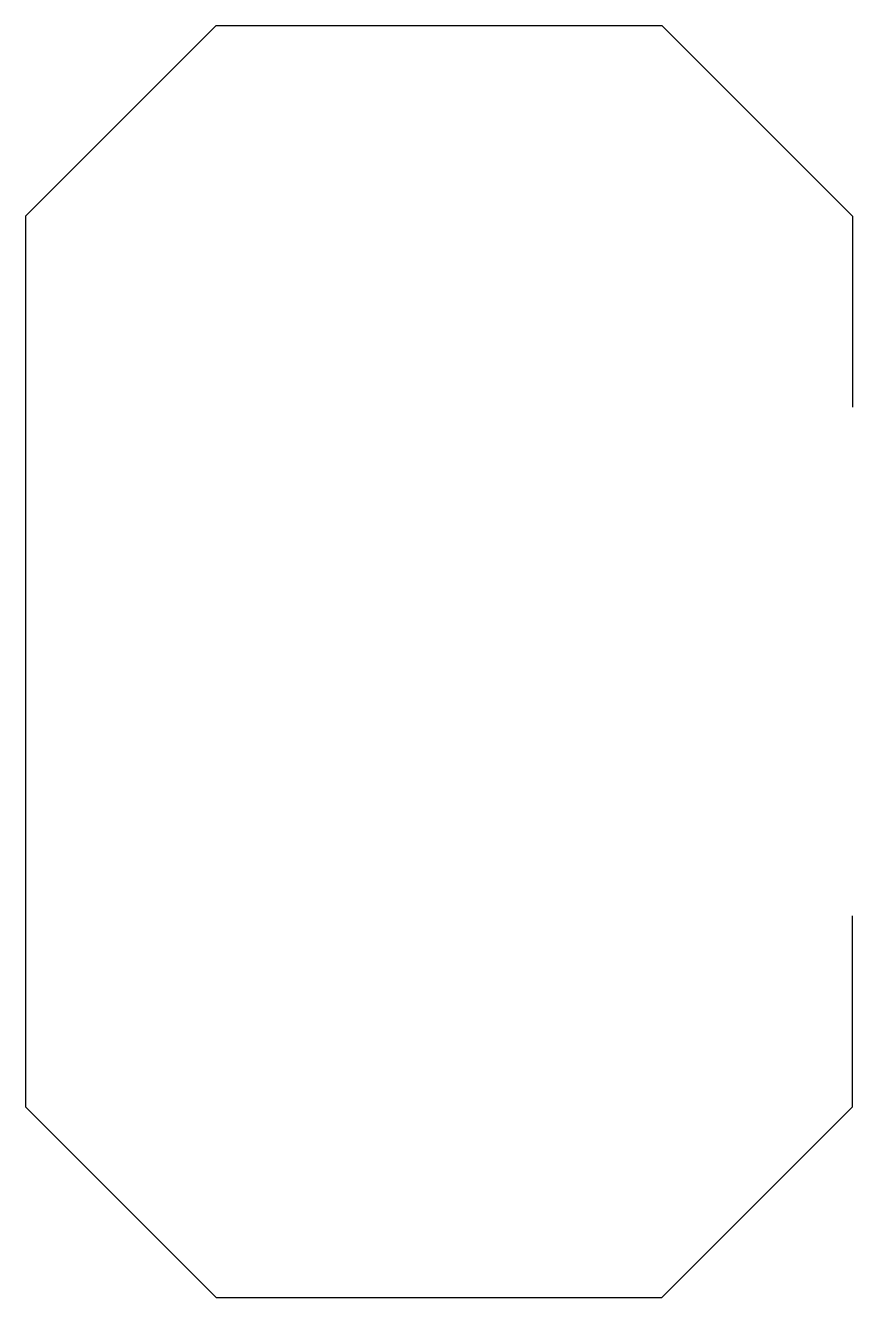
# Model space of a CAD drawing. Header units: millimetres. Extents: x 1.5 to 8, y 0 to 10.
import ezdxf

# ---------------------------------------------------------------- set-up
doc = ezdxf.new("R2010")
doc.units = ezdxf.units.MM
doc.layers.get('0').update_dxf_attribs({"linetype": 'CONTINUOUS'})

msp = doc.modelspace()

# ---------------------------------------------------------------- linework, layer by layer
for p, q in [((1.5, 8.5), (3, 10)), ((3, 10), (6.5, 10)), ((6.5, 10), (8, 8.5)), ((1.5, 8.5), (1.5, 1.5)), ((8, 8.5), (8, 7)), ((8, 1.5), (8, 3)), ((1.5, 1.5), (3, 0)), ((6.5, 0), (8, 1.5)), ((3, 0), (6.5, 0))]:
    msp.add_line(p, q)

doc.saveas('drawing.dxf')
